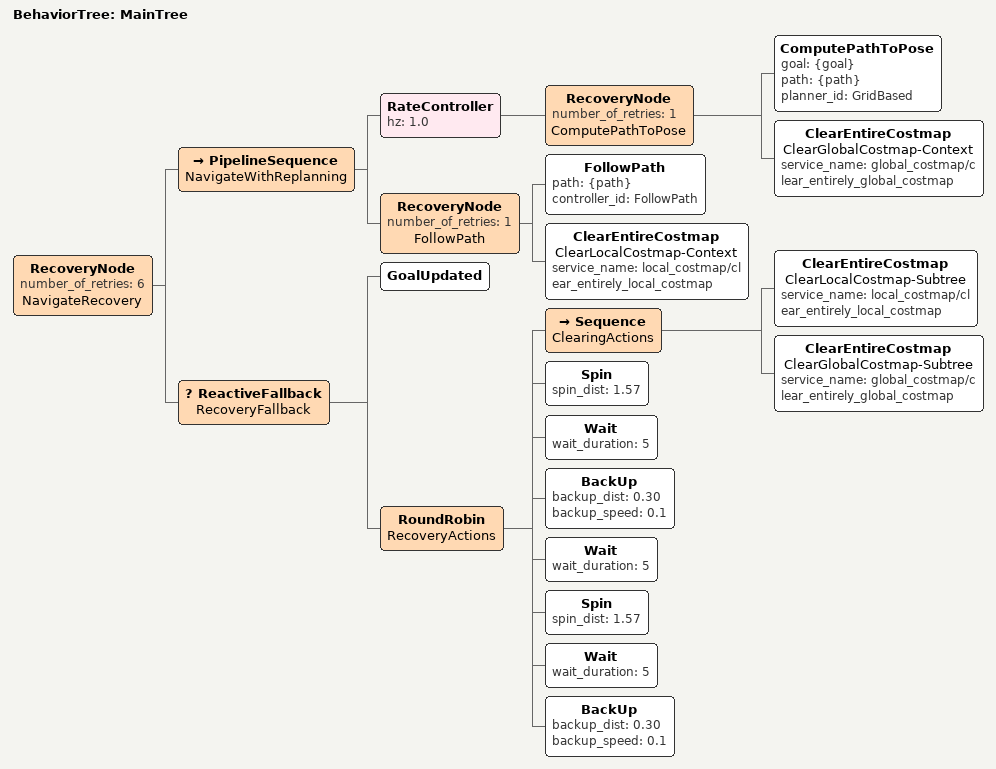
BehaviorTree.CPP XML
<!--
  This Behavior Tree replans the global path periodically at 1 Hz, and it also has
  recovery actions.
-->
<root main_tree_to_execute="MainTree">
  <BehaviorTree ID="MainTree">
    <RecoveryNode number_of_retries="6" name="NavigateRecovery">
      <PipelineSequence name="NavigateWithReplanning">
        <RateController hz="1.0">
          <RecoveryNode number_of_retries="1" name="ComputePathToPose">
            <ComputePathToPose goal="{goal}" path="{path}" planner_id="GridBased"/>
            <ClearEntireCostmap name="ClearGlobalCostmap-Context" service_name="global_costmap/clear_entirely_global_costmap"/>
          </RecoveryNode>
        </RateController>
        <RecoveryNode number_of_retries="1" name="FollowPath">
          <FollowPath path="{path}" controller_id="FollowPath"/>
          <ClearEntireCostmap name="ClearLocalCostmap-Context" service_name="local_costmap/clear_entirely_local_costmap"/>
        </RecoveryNode>
      </PipelineSequence>
      <ReactiveFallback name="RecoveryFallback">
        <GoalUpdated/>
        <RoundRobin name="RecoveryActions">
          <Sequence name="ClearingActions">
            <ClearEntireCostmap name="ClearLocalCostmap-Subtree" service_name="local_costmap/clear_entirely_local_costmap"/>
            <ClearEntireCostmap name="ClearGlobalCostmap-Subtree" service_name="global_costmap/clear_entirely_global_costmap"/>
          </Sequence>
          <Spin spin_dist="1.57"/>
          <Wait wait_duration="5"/>
          <BackUp backup_dist="0.30" backup_speed="0.1"/>
          <Wait wait_duration="5"/>
          <Spin spin_dist="1.57"/>
          <Wait wait_duration="5"/>
          <BackUp backup_dist="0.30" backup_speed="0.1"/>
        </RoundRobin>
      </ReactiveFallback>
    </RecoveryNode>
  </BehaviorTree>
</root>
